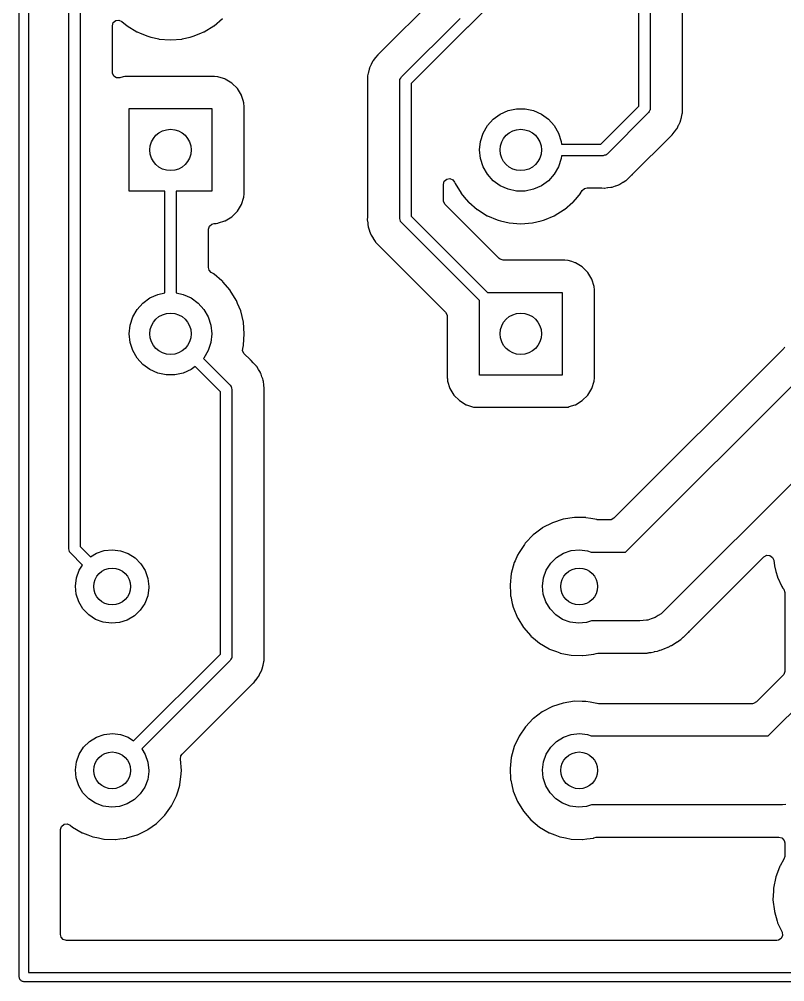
# Model space of a CAD drawing. Extents: x 20.1 to 80.3, y -80.1 to -19.9.
# Drawn here: x 20.1 to 36.75, y -80.1 to -59.16 of the extents above; entities that cross this region are included whole.
import ezdxf

# ---------------------------------------------------------------- set-up
doc = ezdxf.new("R2010")
doc.units = 0
doc.layers.add('BLACK', color=7, linetype='CONTINUOUS')

msp = doc.modelspace()

# ---------------------------------------------------------------- linework, layer by layer
at = {"layer": 'BLACK', "linetype": 'CONTINUOUS'}
for p, q in [((20.1, -80), (20.1, -20)), ((20.3, -20.1), (20.3, -79.9)), ((33.575, -61.0482), (33.575, -54.7518)), ((33.825, -54.7), (33.825, -61.1)), ((34.5255, -61.0103), (34.5255, -54.74)), ((21.175, -70.68), (21.175, -58.6)), ((21.425, -58.6518), (21.425, -70.6282)), ((29.1283, -58.7042), (27.9446, -59.888)), ((30.2868, -58.9), (29.8739, -59.3129)), ((22.1255, -59.2981), (22.1455, -59.23)), ((22.1455, -59.23), (22.1992, -59.1835)), ((22.1992, -59.1835), (22.2694, -59.1734)), ((22.2694, -59.1734), (22.3333, -59.2023)), ((22.3333, -59.2023), (22.4463, -59.2988)), ((24.3374, -59.2956), (24.5215, -59.1384)), ((28.4116, -60.4116), (29.6871, -59.1361)), ((22.1255, -60.3086), (22.1255, -59.2981)), ((22.4463, -59.2988), (22.6611, -59.4305)), ((22.6611, -59.4305), (22.6657, -59.4324)), ((22.6657, -59.4324), (22.6657, -59.4324)), ((22.6657, -59.4324), (22.7306, -59.4592)), ((22.7306, -59.4592), (22.8939, -59.5269)), ((23.8861, -59.5269), (24.0494, -59.4592)), ((24.0494, -59.4592), (24.1143, -59.4324)), ((24.1143, -59.4324), (24.1189, -59.4305)), ((24.1143, -59.4324), (24.1143, -59.4324)), ((24.1189, -59.4305), (24.3337, -59.2988)), ((24.3337, -59.2988), (24.3374, -59.2956)), ((24.3374, -59.2956), (24.3374, -59.2956)), ((29.8417, -59.3351), (28.625, -60.5518)), ((29.8451, -59.3344), (29.8417, -59.3351)), ((29.8503, -59.3305), (29.8451, -59.3344)), ((29.853, -59.3297), (29.8503, -59.3305)), ((29.856, -59.3262), (29.853, -59.3297)), ((29.8739, -59.3129), (29.856, -59.3262)), ((22.8939, -59.5269), (22.9616, -59.5431)), ((22.9616, -59.5431), (23.134, -59.5845)), ((23.134, -59.5845), (23.134, -59.5845)), ((23.134, -59.5845), (23.1389, -59.5857)), ((23.1389, -59.5857), (23.39, -59.6054)), ((23.39, -59.6054), (23.6411, -59.5857)), ((23.6411, -59.5857), (23.646, -59.5845)), ((23.646, -59.5845), (23.8184, -59.5431)), ((23.646, -59.5845), (23.646, -59.5845)), ((23.8184, -59.5431), (23.8861, -59.5269)), ((27.9368, -59.8951), (27.8987, -59.9274)), ((27.9446, -59.888), (27.9368, -59.8951)), ((27.7869, -60.076), (27.7567, -60.1406)), ((27.7897, -60.0698), (27.7869, -60.076)), ((27.7939, -60.0644), (27.7897, -60.0698)), ((27.7951, -60.0624), (27.7939, -60.0644)), ((27.7954, -60.0619), (27.7951, -60.0624)), ((27.7958, -60.0612), (27.7954, -60.0619)), ((27.7961, -60.0608), (27.7958, -60.0612)), ((27.7974, -60.0587), (27.7961, -60.0608)), ((27.8005, -60.0526), (27.7974, -60.0587)), ((27.8494, -59.9917), (27.8005, -60.0526)), ((27.8512, -59.9894), (27.8494, -59.9917)), ((27.8987, -59.9274), (27.8512, -59.9894)), ((22.1271, -60.3288), (22.1255, -60.3086)), ((27.6962, -60.3116), (27.6919, -60.3288)), ((27.6969, -60.3086), (27.6962, -60.3116)), ((27.7124, -60.2391), (27.6969, -60.3086)), ((27.7139, -60.2324), (27.7124, -60.2391)), ((27.7124, -60.2391), (27.7124, -60.2391)), ((27.7168, -60.2262), (27.7139, -60.2324)), ((27.7176, -60.224), (27.7168, -60.2262)), ((27.7177, -60.2234), (27.7176, -60.224)), ((27.718, -60.2227), (27.7177, -60.2234)), ((27.7182, -60.2222), (27.718, -60.2227)), ((27.7191, -60.2199), (27.7182, -60.2222)), ((27.7207, -60.2133), (27.7191, -60.2199)), ((27.7554, -60.1434), (27.7207, -60.2133)), ((27.7567, -60.1406), (27.7554, -60.1434)), ((22.1578, -60.3928), (22.1271, -60.3288)), ((22.2182, -60.4301), (22.1578, -60.3928)), ((22.2892, -60.4288), (22.2182, -60.4301)), ((22.3614, -60.4062), (22.2892, -60.4288)), ((22.3958, -60.403), (22.3614, -60.4062)), ((22.4311, -60.3998), (22.3958, -60.403)), ((22.434, -60.3995), (22.4311, -60.3998)), ((22.4311, -60.3998), (22.4311, -60.3998)), ((23.3875, -60.3995), (22.434, -60.3995)), ((24.3431, -60.3995), (23.3875, -60.3995)), ((24.346, -60.3995), (24.3431, -60.3995)), ((24.4186, -60.4062), (24.346, -60.3995)), ((24.4908, -60.4288), (24.4186, -60.4062)), ((24.5731, -60.4546), (24.4908, -60.4288)), ((24.5804, -60.4569), (24.5731, -60.4546)), ((24.5731, -60.4546), (24.5731, -60.4546)), ((24.7254, -60.5447), (24.5804, -60.4569)), ((27.6745, -60.4898), (27.6723, -60.5666)), ((27.6748, -60.4074), (27.6745, -60.4129)), ((27.6745, -60.4129), (27.6745, -60.4863)), ((27.6745, -60.4863), (27.6745, -60.4898)), ((27.6759, -60.4024), (27.6748, -60.4074)), ((27.6766, -60.3976), (27.6759, -60.4024)), ((27.6768, -60.3965), (27.6766, -60.3976)), ((27.6771, -60.3941), (27.6768, -60.3965)), ((27.6773, -60.3873), (27.6771, -60.3941)), ((27.6919, -60.3288), (27.6773, -60.3873)), ((28.375, -60.5), (28.3782, -60.478)), ((28.375, -63.49), (28.375, -60.5)), ((28.3779, -60.4734), (28.3792, -60.4709)), ((28.3782, -60.478), (28.3779, -60.4734)), ((28.3792, -60.4709), (28.3801, -60.4645)), ((28.3801, -60.4645), (28.3968, -60.4386)), ((28.3968, -60.4386), (28.4116, -60.4116)), ((24.8453, -60.6646), (24.7254, -60.5447)), ((24.9331, -60.8096), (24.8453, -60.6646)), ((27.6723, -60.5666), (27.6736, -60.5733)), ((27.6736, -60.5733), (27.6741, -60.5796)), ((27.6741, -60.5796), (27.6745, -60.5897)), ((27.6745, -60.5897), (27.6745, -63.45)), ((28.625, -60.5518), (28.625, -63.4382)), ((24.9354, -60.8169), (24.9331, -60.8096)), ((24.9697, -60.9262), (24.9354, -60.8169)), ((24.9354, -60.8169), (24.9354, -60.8169)), ((24.9838, -60.9714), (24.9697, -60.9262)), ((22.49, -62.9), (22.49, -61.1)), ((22.49, -61.1), (24.29, -61.1)), ((24.29, -61.1), (24.29, -62.9)), ((24.9859, -60.9939), (24.9838, -60.9714)), ((24.9901, -61.0401), (24.9859, -60.9939)), ((24.9905, -61.044), (24.9901, -61.0401)), ((24.9905, -61.0469), (24.9905, -61.044)), ((24.9905, -62), (24.9905, -61.0469)), ((30.56, -61.2206), (30.7319, -61.144)), ((30.7319, -61.144), (30.9159, -61.1049)), ((30.9159, -61.1049), (31.1041, -61.1049)), ((31.1041, -61.1049), (31.2881, -61.144)), ((31.2881, -61.144), (31.46, -61.2206)), ((32.7482, -61.875), (33.575, -61.0482)), ((33.8199, -61.1355), (33.8032, -61.1614)), ((33.8208, -61.1291), (33.8199, -61.1355)), ((33.8221, -61.1266), (33.8208, -61.1291)), ((33.825, -61.1), (33.8218, -61.122)), ((33.8218, -61.122), (33.8221, -61.1266)), ((34.5259, -61.0204), (34.5255, -61.0103)), ((34.5255, -61.1102), (34.526, -61.0939)), ((34.5255, -61.1137), (34.5255, -61.1102)), ((34.5255, -61.1871), (34.5255, -61.1137)), ((34.5264, -61.0267), (34.5259, -61.0204)), ((34.526, -61.0939), (34.5277, -61.0334)), ((34.5277, -61.0334), (34.5264, -61.0267)), ((30.2819, -61.471), (30.4078, -61.3312)), ((30.4078, -61.3312), (30.56, -61.2206)), ((31.46, -61.2206), (31.6122, -61.3312)), ((31.6122, -61.3312), (31.7381, -61.471)), ((33.7884, -61.1884), (32.8884, -62.0884)), ((33.8032, -61.1614), (33.7884, -61.1884)), ((34.4861, -61.3676), (34.5031, -61.2913)), ((34.5031, -61.2913), (34.5038, -61.2885)), ((34.5038, -61.2885), (34.5227, -61.2127)), ((34.5227, -61.2127), (34.5229, -61.2059)), ((34.5229, -61.2059), (34.5232, -61.2035)), ((34.5232, -61.2035), (34.5234, -61.2023)), ((34.5234, -61.2023), (34.5241, -61.1976)), ((34.5241, -61.1976), (34.5252, -61.1926)), ((34.5252, -61.1926), (34.5255, -61.1871)), ((30.1878, -61.6339), (30.2819, -61.471)), ((31.7381, -61.471), (31.8322, -61.6339)), ((34.3506, -61.6082), (34.3995, -61.5474)), ((34.3995, -61.5474), (34.4026, -61.5413)), ((34.4026, -61.5413), (34.4039, -61.5392)), ((34.4039, -61.5392), (34.4042, -61.5388)), ((34.4042, -61.5388), (34.4046, -61.5381)), ((34.4046, -61.5381), (34.4049, -61.5376)), ((34.4049, -61.5376), (34.4061, -61.5356)), ((34.4061, -61.5356), (34.4103, -61.5302)), ((34.4103, -61.5302), (34.4433, -61.4594)), ((34.4433, -61.4594), (34.4446, -61.4566)), ((34.4446, -61.4566), (34.4763, -61.3928)), ((34.4763, -61.3928), (34.4793, -61.3867)), ((34.4763, -61.3928), (34.4763, -61.3928)), ((34.4793, -61.3867), (34.4809, -61.3801)), ((34.4809, -61.3801), (34.4818, -61.3779)), ((34.4818, -61.3779), (34.482, -61.3773)), ((34.482, -61.3773), (34.4822, -61.3766)), ((34.4822, -61.3766), (34.4824, -61.3761)), ((34.4824, -61.3761), (34.4832, -61.3738)), ((34.4832, -61.3738), (34.4861, -61.3676)), ((30.1297, -61.8129), (30.1878, -61.6339)), ((31.8322, -61.6339), (31.8903, -61.8129)), ((33.4472, -62.5203), (34.2554, -61.712)), ((34.2554, -61.712), (34.2632, -61.7049)), ((34.2632, -61.7049), (34.2961, -61.677)), ((34.2961, -61.677), (34.3013, -61.6726)), ((34.3013, -61.6726), (34.3488, -61.6106)), ((34.3488, -61.6106), (34.3506, -61.6082)), ((30.11, -62), (30.1297, -61.8129)), ((31.8903, -61.8129), (31.8969, -61.875)), ((31.8969, -61.875), (32.7482, -61.875)), ((24.9905, -62.956), (24.9905, -62)), ((30.1297, -62.1871), (30.11, -62)), ((30.1878, -62.3661), (30.1297, -62.1871)), ((31.8903, -62.1871), (31.8322, -62.3661)), ((31.8969, -62.125), (31.8903, -62.1871)), ((32.8, -62.125), (31.8969, -62.125)), ((32.8295, -62.1163), (32.8, -62.125)), ((32.8596, -62.1099), (32.8295, -62.1163)), ((32.8648, -62.106), (32.8596, -62.1099)), ((32.8675, -62.1052), (32.8648, -62.106)), ((32.8706, -62.1017), (32.8675, -62.1052)), ((32.8884, -62.0884), (32.8706, -62.1017)), ((30.2819, -62.529), (30.1878, -62.3661)), ((31.8322, -62.3661), (31.7381, -62.529)), ((30.4078, -62.6688), (30.2819, -62.529)), ((31.7381, -62.529), (31.6122, -62.6688)), ((33.3222, -62.6453), (33.374, -62.5934)), ((33.374, -62.5934), (33.3766, -62.5909)), ((33.3766, -62.5909), (33.4274, -62.5429)), ((33.4274, -62.5429), (33.4324, -62.5382)), ((33.4274, -62.5429), (33.4274, -62.5429)), ((33.4324, -62.5382), (33.4362, -62.5325)), ((33.4362, -62.5325), (33.4403, -62.5277)), ((33.4403, -62.5277), (33.4472, -62.5203)), ((29.3255, -62.749), (29.3455, -62.6809)), ((29.3255, -63.0959), (29.3255, -62.749)), ((29.3455, -62.6809), (29.3992, -62.6344)), ((29.3992, -62.6344), (29.4694, -62.6243)), ((29.4694, -62.6243), (29.534, -62.6538)), ((29.534, -62.6538), (29.5679, -62.7008)), ((29.5679, -62.7008), (29.5686, -62.7024)), ((29.5686, -62.7024), (29.5795, -62.7289)), ((29.5795, -62.7289), (29.7112, -62.9437)), ((30.56, -62.7794), (30.4078, -62.6688)), ((30.7319, -62.856), (30.56, -62.7794)), ((31.46, -62.7794), (31.2881, -62.856)), ((31.6122, -62.6688), (31.46, -62.7794)), ((32.397, -62.838), (32.4518, -62.8255)), ((32.4518, -62.8255), (32.76, -62.8255)), ((32.76, -62.8255), (32.7705, -62.8259)), ((32.7705, -62.8259), (32.8203, -62.8301)), ((32.8203, -62.8301), (32.827, -62.8292)), ((32.827, -62.8292), (32.8271, -62.8292)), ((32.8271, -62.8292), (32.8977, -62.8198)), ((32.8977, -62.8198), (32.9007, -62.8194)), ((32.9007, -62.8194), (32.9715, -62.8117)), ((32.9715, -62.8117), (32.9783, -62.811)), ((32.9783, -62.811), (32.9848, -62.8088)), ((32.9848, -62.8088), (32.9871, -62.8083)), ((32.9871, -62.8083), (32.9877, -62.8082)), ((32.9877, -62.8082), (32.9884, -62.808)), ((32.9884, -62.808), (32.989, -62.8079)), ((32.989, -62.8079), (32.9913, -62.8073)), ((32.9913, -62.8073), (32.9981, -62.8064)), ((32.9981, -62.8064), (33.0714, -62.7797)), ((33.0714, -62.7797), (33.0743, -62.7787)), ((33.0743, -62.7787), (33.1418, -62.756)), ((33.1418, -62.756), (33.1483, -62.7538)), ((33.1483, -62.7538), (33.1542, -62.7503)), ((33.1542, -62.7503), (33.1563, -62.7493)), ((33.1563, -62.7493), (33.1569, -62.749)), ((33.1569, -62.749), (33.1575, -62.7487)), ((33.1575, -62.7487), (33.1581, -62.7484)), ((33.1581, -62.7484), (33.1602, -62.7474)), ((33.1602, -62.7474), (33.1666, -62.7451)), ((33.1666, -62.7451), (33.2325, -62.7032)), ((33.2325, -62.7032), (33.2351, -62.7016)), ((33.2351, -62.7016), (33.2962, -62.6649)), ((33.2962, -62.6649), (33.302, -62.6614)), ((33.2962, -62.6649), (33.2962, -62.6649)), ((33.302, -62.6614), (33.307, -62.6567)), ((33.307, -62.6567), (33.3089, -62.6553)), ((33.3089, -62.6553), (33.3098, -62.6546)), ((33.3098, -62.6546), (33.3137, -62.6517)), ((33.3137, -62.6517), (33.318, -62.6489)), ((33.318, -62.6489), (33.3222, -62.6453)), ((23.265, -62.9), (22.49, -62.9)), ((23.265, -65.1115), (23.265, -62.9)), ((24.29, -62.9), (23.515, -62.9)), ((23.515, -62.9), (23.515, -65.1115)), ((24.9331, -63.1904), (24.9838, -63.0286)), ((24.9838, -63.0286), (24.9905, -62.956)), ((29.7112, -62.9437), (29.7144, -62.9474)), ((29.7144, -62.9474), (29.7144, -62.9474)), ((29.7144, -62.9474), (29.7804, -63.0248)), ((29.7804, -63.0248), (29.8748, -63.1352)), ((30.9159, -62.8951), (30.7319, -62.856)), ((31.1041, -62.8951), (30.9159, -62.8951)), ((31.2881, -62.856), (31.1041, -62.8951)), ((32.1452, -63.1352), (32.2396, -63.0248)), ((32.2396, -63.0248), (32.3056, -62.9474)), ((32.3056, -62.9474), (32.3088, -62.9437)), ((32.3056, -62.9474), (32.3056, -62.9474)), ((32.3088, -62.9437), (32.3114, -62.9394)), ((32.3114, -62.9394), (32.3444, -62.8857)), ((32.3114, -62.9394), (32.3114, -62.9394)), ((32.3444, -62.8857), (32.397, -62.838)), ((24.8453, -63.3354), (24.9331, -63.1904)), ((29.3284, -63.1227), (29.3255, -63.0959)), ((29.3624, -63.185), (29.3284, -63.1227)), ((30.54, -64.3626), (29.3624, -63.185)), ((29.8748, -63.1352), (29.8785, -63.1384)), ((29.8785, -63.1384), (30.0626, -63.2956)), ((31.9574, -63.2956), (32.1415, -63.1384)), ((32.1415, -63.1384), (32.1452, -63.1352)), ((24.5804, -63.5431), (24.7254, -63.4553)), ((24.7254, -63.4553), (24.8453, -63.3354)), ((27.6741, -63.4605), (27.6699, -63.5103)), ((27.6745, -63.45), (27.6741, -63.4605)), ((28.625, -63.4382), (30.2868, -65.1)), ((30.0626, -63.2956), (30.0626, -63.2956)), ((30.0626, -63.2956), (30.0663, -63.2988)), ((30.0663, -63.2988), (30.2811, -63.4305)), ((30.2811, -63.4305), (30.2857, -63.4324)), ((30.2857, -63.4324), (30.2857, -63.4324)), ((30.2857, -63.4324), (30.494, -63.5186)), ((31.526, -63.5186), (31.7343, -63.4324)), ((31.7343, -63.4324), (31.7389, -63.4305)), ((31.7343, -63.4324), (31.7343, -63.4324)), ((31.7389, -63.4305), (31.9537, -63.2988)), ((31.9537, -63.2988), (31.9574, -63.2956)), ((31.9574, -63.2956), (31.9574, -63.2956)), ((24.2155, -63.7265), (24.2355, -63.6584)), ((24.2355, -63.6584), (24.2892, -63.6119)), ((24.2892, -63.6119), (24.3402, -63.6008)), ((24.3402, -63.6008), (24.3402, -63.6006)), ((24.3402, -63.6006), (24.3411, -63.6006)), ((24.3411, -63.6006), (24.3415, -63.6005)), ((24.3415, -63.6005), (24.346, -63.6005)), ((24.346, -63.6005), (24.3488, -63.6002)), ((24.3488, -63.6002), (24.3489, -63.6002)), ((24.3489, -63.6002), (24.3842, -63.597)), ((24.3842, -63.597), (24.4186, -63.5938)), ((24.4186, -63.5938), (24.4326, -63.5894)), ((24.4326, -63.5894), (24.5731, -63.5454)), ((24.5731, -63.5454), (24.5804, -63.5431)), ((24.5731, -63.5454), (24.5731, -63.5454)), ((27.6699, -63.5103), (27.6708, -63.517)), ((27.6708, -63.517), (27.6708, -63.5171)), ((27.6708, -63.5171), (27.6802, -63.5877)), ((27.6802, -63.5877), (27.6806, -63.5907)), ((27.6806, -63.5907), (27.6851, -63.6323)), ((27.6851, -63.6323), (27.689, -63.6683)), ((27.689, -63.6683), (27.6912, -63.6748)), ((28.3837, -63.5195), (28.375, -63.49)), ((28.3901, -63.5496), (28.3837, -63.5195)), ((28.394, -63.5548), (28.3901, -63.5496)), ((28.3948, -63.5575), (28.394, -63.5548)), ((28.3983, -63.5606), (28.3948, -63.5575)), ((28.4116, -63.5784), (28.3983, -63.5606)), ((30.11, -65.2768), (28.4116, -63.5784)), ((30.494, -63.5186), (30.5139, -63.5269)), ((30.5139, -63.5269), (30.5652, -63.5392)), ((30.5652, -63.5392), (30.754, -63.5845)), ((30.754, -63.5845), (30.754, -63.5845)), ((30.754, -63.5845), (30.7589, -63.5857)), ((30.7589, -63.5857), (31.01, -63.6054)), ((31.01, -63.6054), (31.2611, -63.5857)), ((31.2611, -63.5857), (31.266, -63.5845)), ((31.266, -63.5845), (31.4548, -63.5392)), ((31.266, -63.5845), (31.266, -63.5845)), ((31.4548, -63.5392), (31.5061, -63.5269)), ((31.5061, -63.5269), (31.526, -63.5186)), ((24.2155, -64.5582), (24.2155, -63.7265)), ((27.6912, -63.6748), (27.6917, -63.6771)), ((27.6917, -63.6771), (27.6918, -63.6777)), ((27.6918, -63.6777), (27.692, -63.6784)), ((27.692, -63.6784), (27.6921, -63.679)), ((27.6921, -63.679), (27.6927, -63.6813)), ((27.6927, -63.6813), (27.6936, -63.6881)), ((27.6936, -63.6881), (27.6959, -63.6945)), ((27.6959, -63.6945), (27.7203, -63.7614)), ((27.7203, -63.7614), (27.7213, -63.7643)), ((27.7213, -63.7643), (27.7462, -63.8383)), ((27.7462, -63.8383), (27.7497, -63.8442)), ((27.7497, -63.8442), (27.7507, -63.8463)), ((27.7507, -63.8463), (27.751, -63.8469)), ((27.751, -63.8469), (27.7513, -63.8475)), ((27.7513, -63.8475), (27.7516, -63.8481)), ((27.7516, -63.8481), (27.7526, -63.8502)), ((27.7526, -63.8502), (27.7549, -63.8566)), ((27.7549, -63.8566), (27.7968, -63.9225)), ((27.7968, -63.9225), (27.7984, -63.9251)), ((27.7984, -63.9251), (27.8386, -63.992)), ((27.8386, -63.992), (27.8433, -63.997)), ((27.8433, -63.997), (27.8447, -63.9989)), ((27.8447, -63.9989), (27.8454, -63.9998)), ((27.8454, -63.9998), (27.8483, -64.0037)), ((27.8483, -64.0037), (27.8511, -64.008)), ((27.8511, -64.008), (27.8547, -64.0121)), ((27.8547, -64.0121), (27.9066, -64.064)), ((27.9066, -64.064), (27.9091, -64.0666)), ((27.9091, -64.0666), (27.9618, -64.1224)), ((27.9618, -64.1224), (27.9675, -64.1262)), ((27.9675, -64.1262), (27.9723, -64.1303)), ((27.9723, -64.1303), (27.9797, -64.1372)), ((27.9797, -64.1372), (29.3726, -65.53)), ((30.561, -64.3795), (30.54, -64.3626)), ((30.6291, -64.3995), (30.561, -64.3795)), ((31.8929, -64.3995), (30.6291, -64.3995)), ((31.966, -64.3995), (31.8929, -64.3995)), ((32.0386, -64.4062), (31.966, -64.3995)), ((32.1162, -64.4305), (32.0386, -64.4062)), ((32.1931, -64.4546), (32.1162, -64.4305)), ((32.2004, -64.4569), (32.1931, -64.4546)), ((32.1931, -64.4546), (32.1931, -64.4546)), ((32.3454, -64.5447), (32.2004, -64.4569)), ((24.228, -64.613), (24.2155, -64.5582)), ((24.2757, -64.6656), (24.228, -64.613)), ((24.3294, -64.6986), (24.2757, -64.6656)), ((24.3337, -64.7012), (24.3294, -64.6986)), ((24.3294, -64.6986), (24.3294, -64.6986)), ((24.3374, -64.7044), (24.3337, -64.7012)), ((24.5071, -64.8493), (24.3374, -64.7044)), ((24.3374, -64.7044), (24.3374, -64.7044)), ((32.4653, -64.6646), (32.3454, -64.5447)), ((32.5531, -64.8096), (32.4653, -64.6646)), ((24.5252, -64.8648), (24.5071, -64.8493)), ((24.5284, -64.8685), (24.5252, -64.8648)), ((24.6856, -65.0526), (24.5284, -64.8685)), ((32.6038, -64.9714), (32.5531, -64.8096)), ((23.1119, -65.144), (23.265, -65.1115)), ((23.515, -65.1115), (23.6681, -65.144)), ((24.6888, -65.0563), (24.6856, -65.0526)), ((24.6856, -65.0526), (24.6856, -65.0526)), ((24.8205, -65.2711), (24.6888, -65.0563)), ((30.2868, -65.1), (31.91, -65.1)), ((31.91, -65.1), (31.91, -66.9)), ((32.6105, -65.044), (32.6038, -64.9714)), ((32.6105, -65.0469), (32.6105, -65.044)), ((32.6105, -66), (32.6105, -65.0469)), ((22.6619, -65.471), (22.7878, -65.3312)), ((22.7878, -65.3312), (22.94, -65.2206)), ((22.94, -65.2206), (23.1119, -65.144)), ((23.6681, -65.144), (23.84, -65.2206)), ((23.84, -65.2206), (23.9922, -65.3312)), ((23.9922, -65.3312), (24.1181, -65.471)), ((24.8224, -65.2757), (24.8205, -65.2711)), ((24.8488, -65.3396), (24.8224, -65.2757)), ((24.8224, -65.2757), (24.8224, -65.2757)), ((24.9169, -65.5039), (24.8488, -65.3396)), ((30.11, -66.9), (30.11, -65.2768)), ((22.5678, -65.6339), (22.6619, -65.471)), ((24.1181, -65.471), (24.2122, -65.6339)), ((24.9757, -65.7489), (24.9169, -65.5039)), ((29.3726, -65.53), (29.4066, -65.5923)), ((22.5097, -65.8129), (22.5678, -65.6339)), ((24.2122, -65.6339), (24.2703, -65.8129)), ((24.9954, -66), (24.9757, -65.7489)), ((29.4066, -65.5923), (29.4095, -65.6191)), ((29.4095, -65.6191), (29.4095, -66.2874)), ((22.49, -66), (22.5097, -65.8129)), ((24.2703, -65.8129), (24.29, -66)), ((22.5097, -66.1871), (22.49, -66)), ((24.29, -66), (24.2703, -66.1871)), ((24.9757, -66.2511), (24.9954, -66)), ((32.6105, -66.956), (32.6105, -66)), ((22.5678, -66.3661), (22.5097, -66.1871)), ((22.6619, -66.529), (22.5678, -66.3661)), ((24.2122, -66.3661), (24.1181, -66.529)), ((24.2703, -66.1871), (24.2122, -66.3661)), ((24.9592, -66.3735), (24.9598, -66.3173)), ((24.9932, -66.4358), (24.9592, -66.3735)), ((24.9598, -66.3173), (24.9745, -66.256)), ((24.9745, -66.256), (24.9757, -66.2511)), ((24.9745, -66.256), (24.9745, -66.256)), ((29.4095, -66.2874), (29.4095, -66.956)), ((36.7286, -66.3201), (33.0361, -70.0126)), ((36.7384, -66.3091), (36.7286, -66.3201)), ((36.7523, -66.2914), (36.7384, -66.3091)), ((22.7878, -66.6688), (22.6619, -66.529)), ((24.1181, -66.529), (24.1075, -66.5408)), ((24.1075, -66.5408), (24.6884, -67.1216)), ((25.1203, -66.5628), (24.9932, -66.4358)), ((25.1277, -66.5697), (25.1203, -66.5628)), ((25.1325, -66.5738), (25.1277, -66.5697)), ((25.1382, -66.5776), (25.1325, -66.5738)), ((25.1429, -66.5826), (25.1382, -66.5776)), ((25.191, -66.6335), (25.1429, -66.5826)), ((25.1429, -66.5826), (25.1429, -66.5826)), ((22.94, -66.7794), (22.7878, -66.6688)), ((23.1119, -66.856), (22.94, -66.7794)), ((23.84, -66.7794), (23.6681, -66.856)), ((23.9284, -66.7152), (23.84, -66.7794)), ((24.475, -67.2618), (23.9284, -66.7152)), ((25.1934, -66.636), (25.191, -66.6335)), ((25.2453, -66.6878), (25.1934, -66.636)), ((25.2489, -66.6919), (25.2453, -66.6878)), ((25.2517, -66.6963), (25.2489, -66.6919)), ((25.2546, -66.7002), (25.2517, -66.6963)), ((25.2553, -66.7011), (25.2546, -66.7002)), ((25.2567, -66.703), (25.2553, -66.7011)), ((25.2614, -66.708), (25.2567, -66.703)), ((25.2649, -66.7138), (25.2614, -66.708)), ((25.3016, -66.7749), (25.2649, -66.7138)), ((25.2649, -66.7138), (25.2649, -66.7138)), ((25.3032, -66.7775), (25.3016, -66.7749)), ((25.3178, -66.8004), (25.3032, -66.7775)), ((25.3451, -66.8434), (25.3178, -66.8004)), ((33.2893, -70.75), (37.2897, -66.7497)), ((23.2959, -66.8951), (23.1119, -66.856)), ((23.4841, -66.8951), (23.2959, -66.8951)), ((23.6681, -66.856), (23.4841, -66.8951)), ((25.3474, -66.8498), (25.3451, -66.8434)), ((25.3484, -66.8519), (25.3474, -66.8498)), ((25.3487, -66.8524), (25.3484, -66.8519)), ((25.3491, -66.8532), (25.3487, -66.8524)), ((25.3493, -66.8537), (25.3491, -66.8532)), ((25.3503, -66.8558), (25.3493, -66.8537)), ((25.3538, -66.8617), (25.3503, -66.8558)), ((25.3604, -66.8814), (25.3538, -66.8617)), ((25.3787, -66.9357), (25.3604, -66.8814)), ((25.3797, -66.9386), (25.3787, -66.9357)), ((25.3962, -66.9839), (25.3797, -66.9386)), ((25.4064, -67.0119), (25.3962, -66.9839)), ((25.4073, -67.0187), (25.4064, -67.0119)), ((25.4079, -67.021), (25.4073, -67.0187)), ((25.408, -67.0216), (25.4079, -67.021)), ((29.4095, -66.956), (29.4098, -66.9588)), ((29.4098, -66.9588), (29.4098, -66.9589)), ((29.4098, -66.9589), (29.4121, -66.9839)), ((29.4121, -66.9839), (29.4162, -67.0286)), ((31.91, -66.9), (30.11, -66.9)), ((32.6038, -67.0286), (32.6105, -66.956)), ((24.6884, -67.1216), (24.7017, -67.1394)), ((24.7017, -67.1394), (24.7052, -67.1425)), ((24.7052, -67.1425), (24.706, -67.1452)), ((24.706, -67.1452), (24.7099, -67.1504)), ((24.7099, -67.1504), (24.7163, -67.1805)), ((24.7163, -67.1805), (24.725, -67.21)), ((24.725, -67.21), (24.725, -73.02)), ((25.4082, -67.0223), (25.408, -67.0216)), ((25.4083, -67.0229), (25.4082, -67.0223)), ((25.4088, -67.0252), (25.4083, -67.0229)), ((25.411, -67.0317), (25.4088, -67.0252)), ((25.4117, -67.0385), (25.411, -67.0317)), ((25.4194, -67.1093), (25.4117, -67.0385)), ((25.4117, -67.0385), (25.4117, -67.0385)), ((25.4198, -67.1124), (25.4194, -67.1093)), ((25.4301, -67.1897), (25.4198, -67.1124)), ((25.4259, -67.2395), (25.4267, -67.23)), ((25.4267, -67.23), (25.4301, -67.1897)), ((29.4162, -67.0286), (29.4669, -67.1904)), ((29.4669, -67.1904), (29.5547, -67.3354)), ((32.4653, -67.3354), (32.5531, -67.1904)), ((32.5531, -67.1904), (32.6038, -67.0286)), ((24.475, -72.9682), (24.475, -67.2618)), ((25.4255, -67.25), (25.4259, -67.2395)), ((25.4255, -72.9303), (25.4255, -67.25)), ((29.5547, -67.3354), (29.6746, -67.4553)), ((32.3454, -67.4553), (32.4653, -67.3354)), ((29.6746, -67.4553), (29.8196, -67.5431)), ((29.8196, -67.5431), (29.8269, -67.5454)), ((29.8269, -67.5454), (29.8269, -67.5454)), ((29.8269, -67.5454), (29.8533, -67.5537)), ((29.8533, -67.5537), (29.9814, -67.5938)), ((29.9814, -67.5938), (30.054, -67.6005)), ((30.054, -67.6005), (30.0569, -67.6005)), ((30.0569, -67.6005), (31.0125, -67.6005)), ((31.0125, -67.6005), (31.966, -67.6005)), ((31.966, -67.6005), (31.9688, -67.6002)), ((31.9688, -67.6002), (31.9689, -67.6002)), ((31.9689, -67.6002), (32.0042, -67.597)), ((32.0042, -67.597), (32.0386, -67.5938)), ((32.0386, -67.5938), (32.0646, -67.5857)), ((32.0646, -67.5857), (32.1931, -67.5454)), ((32.1931, -67.5454), (32.2004, -67.5431)), ((32.1931, -67.5454), (32.1931, -67.5454)), ((32.2004, -67.5431), (32.3454, -67.4553)), ((38.1307, -68.03), (34.1303, -72.0303)), ((31.6965, -70.112), (31.4777, -70.2259)), ((31.9311, -70.0353), (31.6965, -70.112)), ((32.175, -69.998), (31.9311, -70.0353)), ((32.1801, -69.9981), (32.175, -69.998)), ((32.3423, -70.0001), (32.1801, -69.9981)), ((32.1801, -69.9981), (32.1801, -69.9981)), ((32.4217, -70.001), (32.3423, -70.0001)), ((32.4268, -70.0019), (32.4217, -70.001)), ((32.5355, -70.0213), (32.4268, -70.0019)), ((32.4268, -70.0019), (32.4268, -70.0019)), ((32.6646, -70.0443), (32.5355, -70.0213)), ((32.6679, -70.0455), (32.6646, -70.0443)), ((32.699, -70.0495), (32.6679, -70.0455)), ((32.947, -70.0495), (32.699, -70.0495)), ((32.9738, -70.0466), (32.947, -70.0495)), ((33.0361, -70.0126), (32.9738, -70.0466)), ((31.3263, -70.3396), (31.2804, -70.3741)), ((31.4735, -70.229), (31.3263, -70.3396)), ((31.4777, -70.2259), (31.4735, -70.229)), ((31.4735, -70.229), (31.4735, -70.229)), ((31.107, -70.5567), (31.0872, -70.5857)), ((31.1099, -70.5525), (31.107, -70.5567)), ((31.107, -70.5567), (31.107, -70.5567)), ((31.2804, -70.3741), (31.1099, -70.5525)), ((21.1837, -70.7095), (21.175, -70.68)), ((21.1901, -70.7396), (21.1837, -70.7095)), ((21.194, -70.7448), (21.1901, -70.7396)), ((21.1948, -70.7475), (21.194, -70.7448)), ((21.1983, -70.7506), (21.1948, -70.7475)), ((21.2116, -70.7684), (21.1983, -70.7506)), ((21.4756, -71.0323), (21.2116, -70.7684)), ((21.425, -70.6282), (21.6516, -70.8548)), ((21.6516, -70.8548), (21.7794, -70.7761)), ((21.7794, -70.7761), (21.9482, -70.7187)), ((21.9482, -70.7187), (22.1256, -70.7)), ((22.1256, -70.7), (22.3027, -70.7211)), ((22.3027, -70.7211), (22.4707, -70.781)), ((22.4707, -70.781), (22.6213, -70.8765)), ((30.9709, -70.7563), (30.941, -70.8207)), ((31.0872, -70.5857), (30.9709, -70.7563)), ((31.7875, -70.8696), (31.9394, -70.7761)), ((31.9394, -70.7761), (32.1082, -70.7187)), ((32.1082, -70.7187), (32.2856, -70.7)), ((32.2856, -70.7), (32.4627, -70.7211)), ((32.4627, -70.7211), (32.5437, -70.75)), ((32.5437, -70.75), (33.2893, -70.75)), ((22.6213, -70.8765), (22.747, -71.0031)), ((30.867, -70.9801), (30.801, -71.2179)), ((30.8842, -70.9431), (30.867, -70.9801)), ((30.941, -70.8207), (30.8842, -70.9431)), ((31.5634, -71.1443), (31.66, -70.9944)), ((31.66, -70.9944), (31.7875, -70.8696)), ((34.6914, -72.4599), (36.2966, -70.8547)), ((36.2966, -70.8547), (36.3589, -70.8207)), ((36.3589, -70.8207), (36.4297, -70.8258)), ((36.4297, -70.8258), (36.4866, -70.8683)), ((36.4866, -70.8683), (36.5109, -70.9293)), ((36.5109, -70.9293), (36.5245, -71.047)), ((21.3424, -71.3119), (21.4034, -71.1443)), ((21.4034, -71.1443), (21.4756, -71.0323)), ((22.747, -71.0031), (22.8415, -71.1543)), ((22.8415, -71.1543), (22.9001, -71.3228)), ((31.5024, -71.3119), (31.5634, -71.1443)), ((36.5245, -71.047), (36.5259, -71.0519)), ((36.5259, -71.0519), (36.5259, -71.0519)), ((36.5259, -71.0519), (36.5606, -71.1745)), ((36.5606, -71.1745), (36.5935, -71.291)), ((21.3201, -71.4888), (21.3424, -71.3119)), ((22.9001, -71.3228), (22.92, -71.5)), ((30.801, -71.2179), (30.7748, -71.4632)), ((31.4801, -71.4888), (31.5024, -71.3119)), ((36.5935, -71.291), (36.5956, -71.2955)), ((36.5956, -71.2955), (36.5956, -71.2955)), ((36.5956, -71.2955), (36.691, -71.5)), ((21.3375, -71.6663), (21.3201, -71.4888)), ((22.9197, -71.5223), (22.8949, -71.699)), ((22.92, -71.5), (22.9197, -71.5223)), ((30.7748, -71.4632), (30.7751, -71.4684)), ((30.7751, -71.4684), (30.7751, -71.4684)), ((30.7751, -71.4684), (30.7855, -71.6479)), ((31.4975, -71.6663), (31.4801, -71.4888)), ((36.691, -71.5), (36.7007, -71.5207)), ((36.7007, -71.5207), (36.7035, -71.5249)), ((36.7035, -71.5249), (36.7035, -71.5249)), ((36.7035, -71.5249), (36.7277, -71.5605)), ((36.7277, -71.5605), (36.7495, -71.6314)), ((21.3938, -71.8356), (21.3375, -71.6663)), ((21.4862, -71.9881), (21.3938, -71.8356)), ((22.8949, -71.699), (22.8315, -71.8657)), ((30.7855, -71.6479), (30.789, -71.7095)), ((30.789, -71.7095), (30.7901, -71.7146)), ((30.7901, -71.7146), (30.7901, -71.7146)), ((30.7901, -71.7146), (30.8246, -71.8673)), ((31.5538, -71.8356), (31.4975, -71.6663)), ((31.6462, -71.9881), (31.5538, -71.8356)), ((36.7495, -71.6314), (36.7495, -73.347)), ((21.6101, -72.1164), (21.4862, -71.9881)), ((22.7328, -72.0142), (22.6037, -72.1372)), ((22.8315, -71.8657), (22.7328, -72.0142)), ((30.8246, -71.8673), (30.8433, -71.9502)), ((30.8433, -71.9502), (30.9361, -72.1789)), ((31.7701, -72.1164), (31.6462, -71.9881)), ((34.1303, -72.0303), (34.0901, -72.0659)), ((21.7593, -72.2141), (21.6101, -72.1164)), ((21.9265, -72.2762), (21.7593, -72.2141)), ((22.4505, -72.2285), (22.2809, -72.2837)), ((22.6037, -72.1372), (22.4505, -72.2285)), ((30.9361, -72.1789), (30.9388, -72.1833)), ((30.9388, -72.1833), (30.9388, -72.1833)), ((30.9388, -72.1833), (30.9419, -72.1884)), ((30.9419, -72.1884), (31.065, -72.3892)), ((31.9193, -72.2141), (31.7701, -72.1164)), ((32.0865, -72.2762), (31.9193, -72.2141)), ((32.5445, -72.25), (32.4409, -72.2837)), ((33.6, -72.25), (32.5445, -72.25)), ((33.6734, -72.2414), (33.6, -72.25)), ((33.747, -72.2355), (33.6734, -72.2414)), ((33.7595, -72.2314), (33.747, -72.2355)), ((33.7725, -72.2299), (33.7595, -72.2314)), ((33.842, -72.2047), (33.7725, -72.2299)), ((33.9122, -72.1819), (33.842, -72.2047)), ((33.9235, -72.1751), (33.9122, -72.1819)), ((33.9358, -72.1706), (33.9235, -72.1751)), ((33.9976, -72.1301), (33.9358, -72.1706)), ((34.0607, -72.0918), (33.9976, -72.1301)), ((34.0743, -72.0799), (34.0607, -72.0918)), ((34.0811, -72.0754), (34.0743, -72.0799)), ((34.0901, -72.0659), (34.0811, -72.0754)), ((22.1032, -72.2998), (21.9265, -72.2762)), ((22.2809, -72.2837), (22.1032, -72.2998)), ((31.065, -72.3892), (31.2266, -72.5757)), ((32.2632, -72.2998), (32.0865, -72.2762)), ((32.4409, -72.2837), (32.2632, -72.2998)), ((34.6816, -72.4709), (34.6914, -72.4599)), ((31.2266, -72.5757), (31.2305, -72.579)), ((31.2305, -72.579), (31.2305, -72.579)), ((31.2305, -72.579), (31.2869, -72.6259)), ((31.2869, -72.6259), (31.4164, -72.7334)), ((34.4466, -72.6808), (34.4573, -72.6731)), ((34.4573, -72.6731), (34.488, -72.6532)), ((34.488, -72.6532), (34.5417, -72.6044)), ((34.5417, -72.6044), (34.5473, -72.5995)), ((34.5473, -72.5995), (34.5679, -72.5829)), ((34.5679, -72.5829), (34.5705, -72.5808)), ((34.5679, -72.5829), (34.5679, -72.5829)), ((34.5705, -72.5808), (34.5982, -72.5531)), ((34.5982, -72.5531), (34.6025, -72.549)), ((34.6025, -72.549), (34.6606, -72.4961)), ((34.6606, -72.4961), (34.6645, -72.4926)), ((34.6606, -72.4961), (34.6606, -72.4961)), ((34.6645, -72.4926), (34.6816, -72.4709)), ((31.4164, -72.7334), (31.6294, -72.8578)), ((31.6294, -72.8578), (31.6343, -72.8597)), ((31.6343, -72.8597), (31.6343, -72.8597)), ((31.6343, -72.8597), (31.7835, -72.9167)), ((34.0335, -72.8867), (34.0417, -72.8847)), ((34.0417, -72.8847), (34.069, -72.8778)), ((34.069, -72.8778), (34.1355, -72.8489)), ((34.1355, -72.8489), (34.1424, -72.8461)), ((34.1424, -72.8461), (34.2056, -72.823)), ((34.2056, -72.823), (34.2105, -72.8212)), ((34.2105, -72.8212), (34.215, -72.8187)), ((34.215, -72.8187), (34.2424, -72.8032)), ((34.215, -72.8187), (34.215, -72.8187)), ((34.2424, -72.8032), (34.2542, -72.7973)), ((34.2542, -72.7973), (34.283, -72.7848)), ((34.283, -72.7848), (34.2878, -72.7827)), ((34.283, -72.7848), (34.283, -72.7848)), ((34.2878, -72.7827), (34.3486, -72.7433)), ((34.3486, -72.7433), (34.355, -72.7395)), ((34.355, -72.7395), (34.4136, -72.7063)), ((34.4136, -72.7063), (34.4181, -72.7038)), ((34.4136, -72.7063), (34.4136, -72.7063)), ((34.4181, -72.7038), (34.4466, -72.6808)), ((22.5879, -74.8553), (24.475, -72.9682)), ((24.7032, -73.0814), (24.6884, -73.1084)), ((24.7199, -73.0555), (24.7032, -73.0814)), ((24.7208, -73.0491), (24.7199, -73.0555)), ((24.7221, -73.0466), (24.7208, -73.0491)), ((24.725, -73.02), (24.7218, -73.042)), ((24.7218, -73.042), (24.7221, -73.0466)), ((25.4259, -72.9404), (25.4255, -72.9303)), ((25.4255, -73.0302), (25.4275, -72.9602)), ((25.4255, -73.0337), (25.4255, -73.0302)), ((25.4255, -73.1071), (25.4255, -73.0337)), ((25.4264, -72.9467), (25.4259, -72.9404)), ((25.4277, -72.9534), (25.4264, -72.9467)), ((25.4275, -72.9602), (25.4277, -72.9534)), ((25.4275, -72.9602), (25.4275, -72.9602)), ((31.7835, -72.9167), (31.8599, -72.9459)), ((31.8599, -72.9459), (31.865, -72.9469)), ((31.865, -72.9469), (31.865, -72.9469)), ((31.865, -72.9469), (31.9846, -72.9712)), ((31.9846, -72.9712), (32.1017, -72.9951)), ((32.1017, -72.9951), (32.1069, -72.9952)), ((32.1069, -72.9952), (32.1069, -72.9952)), ((32.1069, -72.9952), (32.3431, -73.0039)), ((32.3431, -73.0039), (32.3431, -73.0039)), ((32.3431, -73.0039), (32.3483, -73.0041)), ((32.3483, -73.0041), (32.3534, -73.0034)), ((32.3534, -73.0034), (32.4297, -72.9937)), ((32.3534, -73.0034), (32.3534, -73.0034)), ((32.4297, -72.9937), (32.593, -72.9727)), ((32.593, -72.9727), (32.598, -72.9713)), ((32.598, -72.9713), (32.6495, -72.9558)), ((32.598, -72.9713), (32.598, -72.9713)), ((32.6495, -72.9558), (32.6857, -72.9505)), ((32.6857, -72.9505), (33.4878, -72.9505)), ((33.4878, -72.9505), (33.5056, -72.9518)), ((33.5056, -72.9518), (33.5067, -72.9519)), ((33.5067, -72.9519), (33.5137, -72.9529)), ((33.5137, -72.9529), (33.5188, -72.9528)), ((33.5188, -72.9528), (33.6184, -72.9505)), ((33.5188, -72.9528), (33.5188, -72.9528)), ((33.6184, -72.9505), (33.6213, -72.9505)), ((33.6213, -72.9505), (33.6605, -72.9505)), ((33.6605, -72.9505), (33.6722, -72.9495)), ((33.6722, -72.9495), (33.6797, -72.9491)), ((33.6797, -72.9491), (33.7299, -72.948)), ((33.7299, -72.948), (33.7521, -72.9475)), ((33.7521, -72.9475), (33.7572, -72.9465)), ((33.7572, -72.9465), (33.7706, -72.944)), ((33.7572, -72.9465), (33.7572, -72.9465)), ((33.7706, -72.944), (33.7881, -72.9407)), ((33.7881, -72.9407), (33.8012, -72.9389)), ((33.8012, -72.9389), (33.8127, -72.938)), ((33.8127, -72.938), (33.8326, -72.9364)), ((33.8326, -72.9364), (33.8377, -72.9359)), ((33.8326, -72.9364), (33.8326, -72.9364)), ((33.8377, -72.9359), (33.8427, -72.9347)), ((33.8427, -72.9347), (33.908, -72.9183)), ((33.8427, -72.9347), (33.8427, -72.9347)), ((33.908, -72.9183), (33.9153, -72.9167)), ((33.9153, -72.9167), (33.9865, -72.9032)), ((33.9865, -72.9032), (34.0209, -72.8906)), ((34.0209, -72.8906), (34.0335, -72.8867)), ((24.6884, -73.1084), (22.7649, -75.0318)), ((25.3793, -73.3067), (25.3809, -73.3001)), ((25.3809, -73.3001), (25.3818, -73.2978)), ((25.3818, -73.2978), (25.382, -73.2973)), ((25.382, -73.2973), (25.3823, -73.2966)), ((25.3823, -73.2966), (25.3824, -73.296)), ((25.3824, -73.296), (25.3832, -73.2938)), ((25.3832, -73.2938), (25.3861, -73.2876)), ((25.3861, -73.2876), (25.4031, -73.2114)), ((25.4031, -73.2114), (25.4038, -73.2084)), ((25.4038, -73.2084), (25.421, -73.1393)), ((25.421, -73.1393), (25.4227, -73.1327)), ((25.4227, -73.1327), (25.4229, -73.1259)), ((25.4229, -73.1259), (25.4232, -73.1235)), ((25.4232, -73.1235), (25.4234, -73.1224)), ((25.4234, -73.1224), (25.4241, -73.1176)), ((25.4241, -73.1176), (25.4252, -73.1126)), ((25.4252, -73.1126), (25.4255, -73.1071)), ((25.2506, -73.5282), (25.2995, -73.4674)), ((25.2995, -73.4674), (25.3026, -73.4613)), ((25.3026, -73.4613), (25.3039, -73.4592)), ((25.3039, -73.4592), (25.3042, -73.4588)), ((25.3042, -73.4588), (25.3046, -73.4581)), ((25.3046, -73.4581), (25.3049, -73.4576)), ((25.3049, -73.4576), (25.3061, -73.4556)), ((25.3061, -73.4556), (25.3103, -73.4502)), ((25.3103, -73.4502), (25.3433, -73.3794)), ((25.3433, -73.3794), (25.3446, -73.3766)), ((25.3446, -73.3766), (25.3763, -73.3128)), ((25.3763, -73.3128), (25.3793, -73.3067)), ((36.7126, -73.4361), (36.1361, -74.0126)), ((36.7295, -73.4151), (36.7126, -73.4361)), ((36.7495, -73.347), (36.7295, -73.4151)), ((23.6406, -75.1468), (25.1554, -73.632)), ((25.1554, -73.632), (25.1632, -73.6249)), ((25.1632, -73.6249), (25.1961, -73.597)), ((25.1961, -73.597), (25.2013, -73.5926)), ((25.2013, -73.5926), (25.2488, -73.5306)), ((25.2488, -73.5306), (25.2506, -73.5282)), ((36.3893, -74.75), (37.45, -73.6893)), ((31.6965, -74.112), (31.4777, -74.2259)), ((31.9311, -74.0353), (31.6965, -74.112)), ((32.175, -73.998), (31.9311, -74.0353)), ((32.1801, -73.9981), (32.175, -73.998)), ((32.3423, -74.0001), (32.1801, -73.9981)), ((32.1801, -73.9981), (32.1801, -73.9981)), ((32.4217, -74.001), (32.3423, -74.0001)), ((32.4268, -74.0019), (32.4217, -74.001)), ((32.5181, -74.0182), (32.4268, -74.0019)), ((32.4268, -74.0019), (32.4268, -74.0019)), ((32.6646, -74.0443), (32.5181, -74.0182)), ((32.6679, -74.0455), (32.6646, -74.0443)), ((32.699, -74.0495), (32.6679, -74.0455)), ((36.047, -74.0495), (32.699, -74.0495)), ((36.0738, -74.0466), (36.047, -74.0495)), ((36.1361, -74.0126), (36.0738, -74.0466)), ((31.4735, -74.229), (31.2845, -74.371)), ((31.4777, -74.2259), (31.4735, -74.229)), ((31.4735, -74.229), (31.4735, -74.229)), ((31.1099, -74.5525), (30.9709, -74.7563)), ((31.2804, -74.3741), (31.1099, -74.5525)), ((31.2845, -74.371), (31.2804, -74.3741)), ((21.7794, -74.7761), (21.9482, -74.7187)), ((21.9482, -74.7187), (22.1256, -74.7)), ((22.1256, -74.7), (22.3027, -74.7211)), ((22.3027, -74.7211), (22.4707, -74.781)), ((30.9709, -74.7563), (30.867, -74.9801)), ((31.9394, -74.7761), (32.1082, -74.7187)), ((32.1082, -74.7187), (32.2856, -74.7)), ((32.2856, -74.7), (32.4627, -74.7211)), ((32.4627, -74.7211), (32.5437, -74.75)), ((32.5437, -74.75), (36.3893, -74.75)), ((21.5, -74.9944), (21.6275, -74.8696)), ((21.6275, -74.8696), (21.7794, -74.7761)), ((22.4707, -74.781), (22.5879, -74.8553)), ((31.66, -74.9944), (31.7875, -74.8696)), ((31.7875, -74.8696), (31.9394, -74.7761)), ((21.3424, -75.3119), (21.4034, -75.1443)), ((21.4034, -75.1443), (21.5, -74.9944)), ((22.7649, -75.0318), (22.8415, -75.1543)), ((22.8415, -75.1543), (22.9001, -75.3228)), ((23.6057, -75.2541), (23.614, -75.186)), ((23.614, -75.186), (23.6406, -75.1468)), ((30.867, -74.9801), (30.801, -75.2179)), ((31.5024, -75.3119), (31.5634, -75.1443)), ((31.5634, -75.1443), (31.66, -74.9944)), ((21.3201, -75.4888), (21.3424, -75.3119)), ((22.9001, -75.3228), (22.92, -75.5)), ((23.6256, -75.5), (23.6054, -75.2541)), ((23.6054, -75.2541), (23.6057, -75.2541)), ((30.801, -75.2179), (30.7748, -75.4632)), ((31.4801, -75.4888), (31.5024, -75.3119)), ((21.3375, -75.6663), (21.3201, -75.4888)), ((22.9197, -75.5223), (22.8949, -75.699)), ((22.92, -75.5), (22.9197, -75.5223)), ((23.5916, -75.8182), (23.6238, -75.5735)), ((23.6238, -75.5735), (23.6239, -75.5702)), ((23.6239, -75.5702), (23.6256, -75.5034)), ((23.6256, -75.5034), (23.6256, -75.5)), ((23.6256, -75.5034), (23.6256, -75.5034)), ((30.7748, -75.4632), (30.789, -75.7095)), ((31.4975, -75.6663), (31.4801, -75.4888)), ((21.3938, -75.8356), (21.3375, -75.6663)), ((22.8949, -75.699), (22.8315, -75.8657)), ((30.789, -75.7095), (30.7901, -75.7146)), ((30.7901, -75.7146), (30.7901, -75.7146)), ((30.7901, -75.7146), (30.8123, -75.8131)), ((30.8123, -75.8131), (30.8433, -75.9502)), ((31.5538, -75.8356), (31.4975, -75.6663)), ((21.4862, -75.9881), (21.3938, -75.8356)), ((21.6101, -76.1164), (21.4862, -75.9881)), ((22.7328, -76.0142), (22.6037, -76.1372)), ((22.8315, -75.8657), (22.7328, -76.0142)), ((23.5199, -76.0543), (23.553, -75.9452)), ((23.553, -75.9452), (23.5901, -75.8231)), ((23.5901, -75.8231), (23.5916, -75.8182)), ((23.5901, -75.8231), (23.5901, -75.8231)), ((30.8433, -75.9502), (30.9361, -76.1789)), ((31.6462, -75.9881), (31.5538, -75.8356)), ((31.7701, -76.1164), (31.6462, -75.9881)), ((21.7593, -76.2141), (21.6101, -76.1164)), ((21.9265, -76.2762), (21.7593, -76.2141)), ((22.4505, -76.2285), (22.2809, -76.2837)), ((22.6037, -76.1372), (22.4505, -76.2285)), ((23.4106, -76.2755), (23.5199, -76.0543)), ((30.9361, -76.1789), (31.065, -76.3892)), ((31.9193, -76.2141), (31.7701, -76.1164)), ((32.0865, -76.2762), (31.9193, -76.2141)), ((22.1032, -76.2998), (21.9265, -76.2762)), ((22.2809, -76.2837), (22.1032, -76.2998)), ((23.2666, -76.4758), (23.4106, -76.2755)), ((31.065, -76.3892), (31.2266, -76.5757)), ((32.2632, -76.2998), (32.0865, -76.2762)), ((32.4409, -76.2837), (32.2632, -76.2998)), ((32.5445, -76.25), (32.4409, -76.2837)), ((36.7, -76.25), (32.5445, -76.25)), ((36.7734, -76.2414), (36.7, -76.25)), ((22.8952, -76.7903), (23.0876, -76.653)), ((23.0876, -76.653), (23.0918, -76.65)), ((23.0876, -76.653), (23.0876, -76.653)), ((23.0918, -76.65), (23.2666, -76.4758)), ((31.2266, -76.5757), (31.4164, -76.7334)), ((21, -76.7889), (21.02, -76.7207)), ((21, -79.074), (21, -76.7889)), ((21.02, -76.7207), (21.0737, -76.6742)), ((21.0737, -76.6742), (21.1439, -76.6641)), ((21.1439, -76.6641), (21.2065, -76.6919)), ((21.2065, -76.6919), (21.2564, -76.7334)), ((21.2564, -76.7334), (21.4694, -76.8578)), ((21.4694, -76.8578), (21.4743, -76.8597)), ((21.4743, -76.8597), (21.4743, -76.8597)), ((21.4743, -76.8597), (21.5885, -76.9033)), ((22.6694, -76.9018), (22.8452, -76.8157)), ((22.8452, -76.8157), (22.8863, -76.7956)), ((22.8863, -76.7956), (22.891, -76.7933)), ((22.8863, -76.7956), (22.8863, -76.7956)), ((22.891, -76.7933), (22.8952, -76.7903)), ((22.8952, -76.7903), (22.8952, -76.7903)), ((31.4164, -76.7334), (31.6294, -76.8578)), ((31.6294, -76.8578), (31.6343, -76.8597)), ((31.6343, -76.8597), (31.6343, -76.8597)), ((31.6343, -76.8597), (31.7485, -76.9033)), ((21.5885, -76.9033), (21.6999, -76.9459)), ((21.6999, -76.9459), (21.705, -76.9469)), ((21.705, -76.9469), (21.705, -76.9469)), ((21.705, -76.9469), (21.8245, -76.9712)), ((21.8245, -76.9712), (21.9417, -76.9951)), ((21.9417, -76.9951), (21.9469, -76.9952)), ((21.9469, -76.9952), (21.9469, -76.9952)), ((21.9469, -76.9952), (22.1831, -77.0039)), ((22.1831, -77.0039), (22.1831, -77.0039)), ((22.1831, -77.0039), (22.1883, -77.0041)), ((22.1883, -77.0041), (22.1934, -77.0034)), ((22.1934, -77.0034), (22.2855, -76.9916)), ((22.1934, -77.0034), (22.1934, -77.0034)), ((22.2855, -76.9916), (22.433, -76.9727)), ((22.433, -76.9727), (22.438, -76.9713)), ((22.438, -76.9713), (22.6644, -76.9033)), ((22.438, -76.9713), (22.438, -76.9713)), ((22.6644, -76.9033), (22.6694, -76.9018)), ((22.6644, -76.9033), (22.6644, -76.9033)), ((31.7485, -76.9033), (31.8599, -76.9459)), ((31.8599, -76.9459), (31.865, -76.9469)), ((31.865, -76.9469), (31.865, -76.9469)), ((31.865, -76.9469), (31.9845, -76.9712)), ((31.9845, -76.9712), (32.1017, -76.9951)), ((32.1017, -76.9951), (32.1069, -76.9952)), ((32.1069, -76.9952), (32.1069, -76.9952)), ((32.1069, -76.9952), (32.3431, -77.0039)), ((32.3431, -77.0039), (32.3431, -77.0039)), ((32.3431, -77.0039), (32.3483, -77.0041)), ((32.3483, -77.0041), (32.3534, -77.0034)), ((32.3534, -77.0034), (32.4455, -76.9916)), ((32.3534, -77.0034), (32.3534, -77.0034)), ((32.4455, -76.9916), (32.593, -76.9727)), ((32.593, -76.9727), (32.598, -76.9713)), ((32.598, -76.9713), (32.6495, -76.9558)), ((32.598, -76.9713), (32.598, -76.9713)), ((32.6495, -76.9558), (32.6857, -76.9505)), ((32.6857, -76.9505), (36.5878, -76.9505)), ((36.5878, -76.9505), (36.6056, -76.9518)), ((36.6056, -76.9518), (36.6067, -76.9519)), ((36.6067, -76.9519), (36.6137, -76.9529)), ((36.6137, -76.9529), (36.6188, -76.9528)), ((36.6188, -76.9528), (36.6188, -76.9528)), ((36.6188, -76.9528), (36.6202, -76.9528)), ((36.6202, -76.9528), (36.6206, -76.9528)), ((36.6206, -76.9528), (36.6213, -76.9529)), ((36.6213, -76.9529), (36.624, -76.9531)), ((36.624, -76.9531), (36.624, -76.9536)), ((36.624, -76.9536), (36.6892, -76.9712)), ((36.6892, -76.9712), (36.7369, -77.0238)), ((36.7369, -77.0238), (36.7495, -77.0787)), ((36.7495, -77.0787), (36.7495, -77.3713)), ((36.7324, -77.4347), (36.6495, -77.577)), ((36.7495, -77.3713), (36.7324, -77.4347)), ((36.6477, -77.5818), (36.5721, -77.7787)), ((36.6495, -77.577), (36.6477, -77.5818)), ((36.5587, -77.8137), (36.5068, -78.0619)), ((36.5721, -77.7787), (36.5587, -77.8137)), ((36.5066, -78.0669), (36.5039, -78.1255)), ((36.5068, -78.0619), (36.5066, -78.0669)), ((36.5066, -78.0669), (36.5066, -78.0669)), ((36.5039, -78.1255), (36.4953, -78.3152)), ((36.4953, -78.3152), (36.5245, -78.567)), ((36.5245, -78.567), (36.5259, -78.5719)), ((36.5259, -78.5719), (36.5259, -78.5719)), ((36.5259, -78.5719), (36.5851, -78.7814)), ((36.5851, -78.7814), (36.5935, -78.811)), ((36.5935, -78.811), (36.5956, -78.8155)), ((36.5956, -78.8155), (36.5956, -78.8155)), ((36.5956, -78.8155), (36.6913, -79.0207)), ((21.0114, -79.1263), (21, -79.074)), ((21.0579, -79.18), (21.0114, -79.1263)), ((36.673, -79.1558), (36.6136, -79.1946)), ((36.702, -79.0909), (36.673, -79.1558)), ((36.6913, -79.0207), (36.702, -79.0909)), ((21.126, -79.2), (21.0579, -79.18)), ((36.5771, -79.2), (21.126, -79.2)), ((36.6136, -79.1946), (36.5771, -79.2)), ((20.1049, -80.0151), (20.1, -80)), ((20.3, -79.9), (80.1, -79.9)), ((20.1049, -80.0309), (20.1049, -80.0151)), ((20.1142, -80.0437), (20.1049, -80.0309)), ((20.1191, -80.0588), (20.1142, -80.0437)), ((20.1319, -80.0681), (20.1191, -80.0588)), ((20.1412, -80.0809), (20.1319, -80.0681)), ((20.1563, -80.0858), (20.1412, -80.0809)), ((20.1691, -80.0951), (20.1563, -80.0858)), ((20.1849, -80.0951), (20.1691, -80.0951)), ((20.2, -80.1), (20.1849, -80.0951)), ((80.2, -80.1), (20.2, -80.1))]:
    msp.add_line(p, q, dxfattribs=at)
at = {"layer": 'BLACK'}
for centre, radius in [((23.39, -62), 0.45), ((31.01, -62), 0.45), ((23.39, -66), 0.45), ((31.01, -66), 0.45), ((22.12, -71.5), 0.4), ((32.28, -71.5), 0.4), ((22.12, -75.5), 0.4), ((32.28, -75.5), 0.4)]:
    msp.add_circle(centre, radius, dxfattribs=at)

doc.saveas('drawing.dxf')
